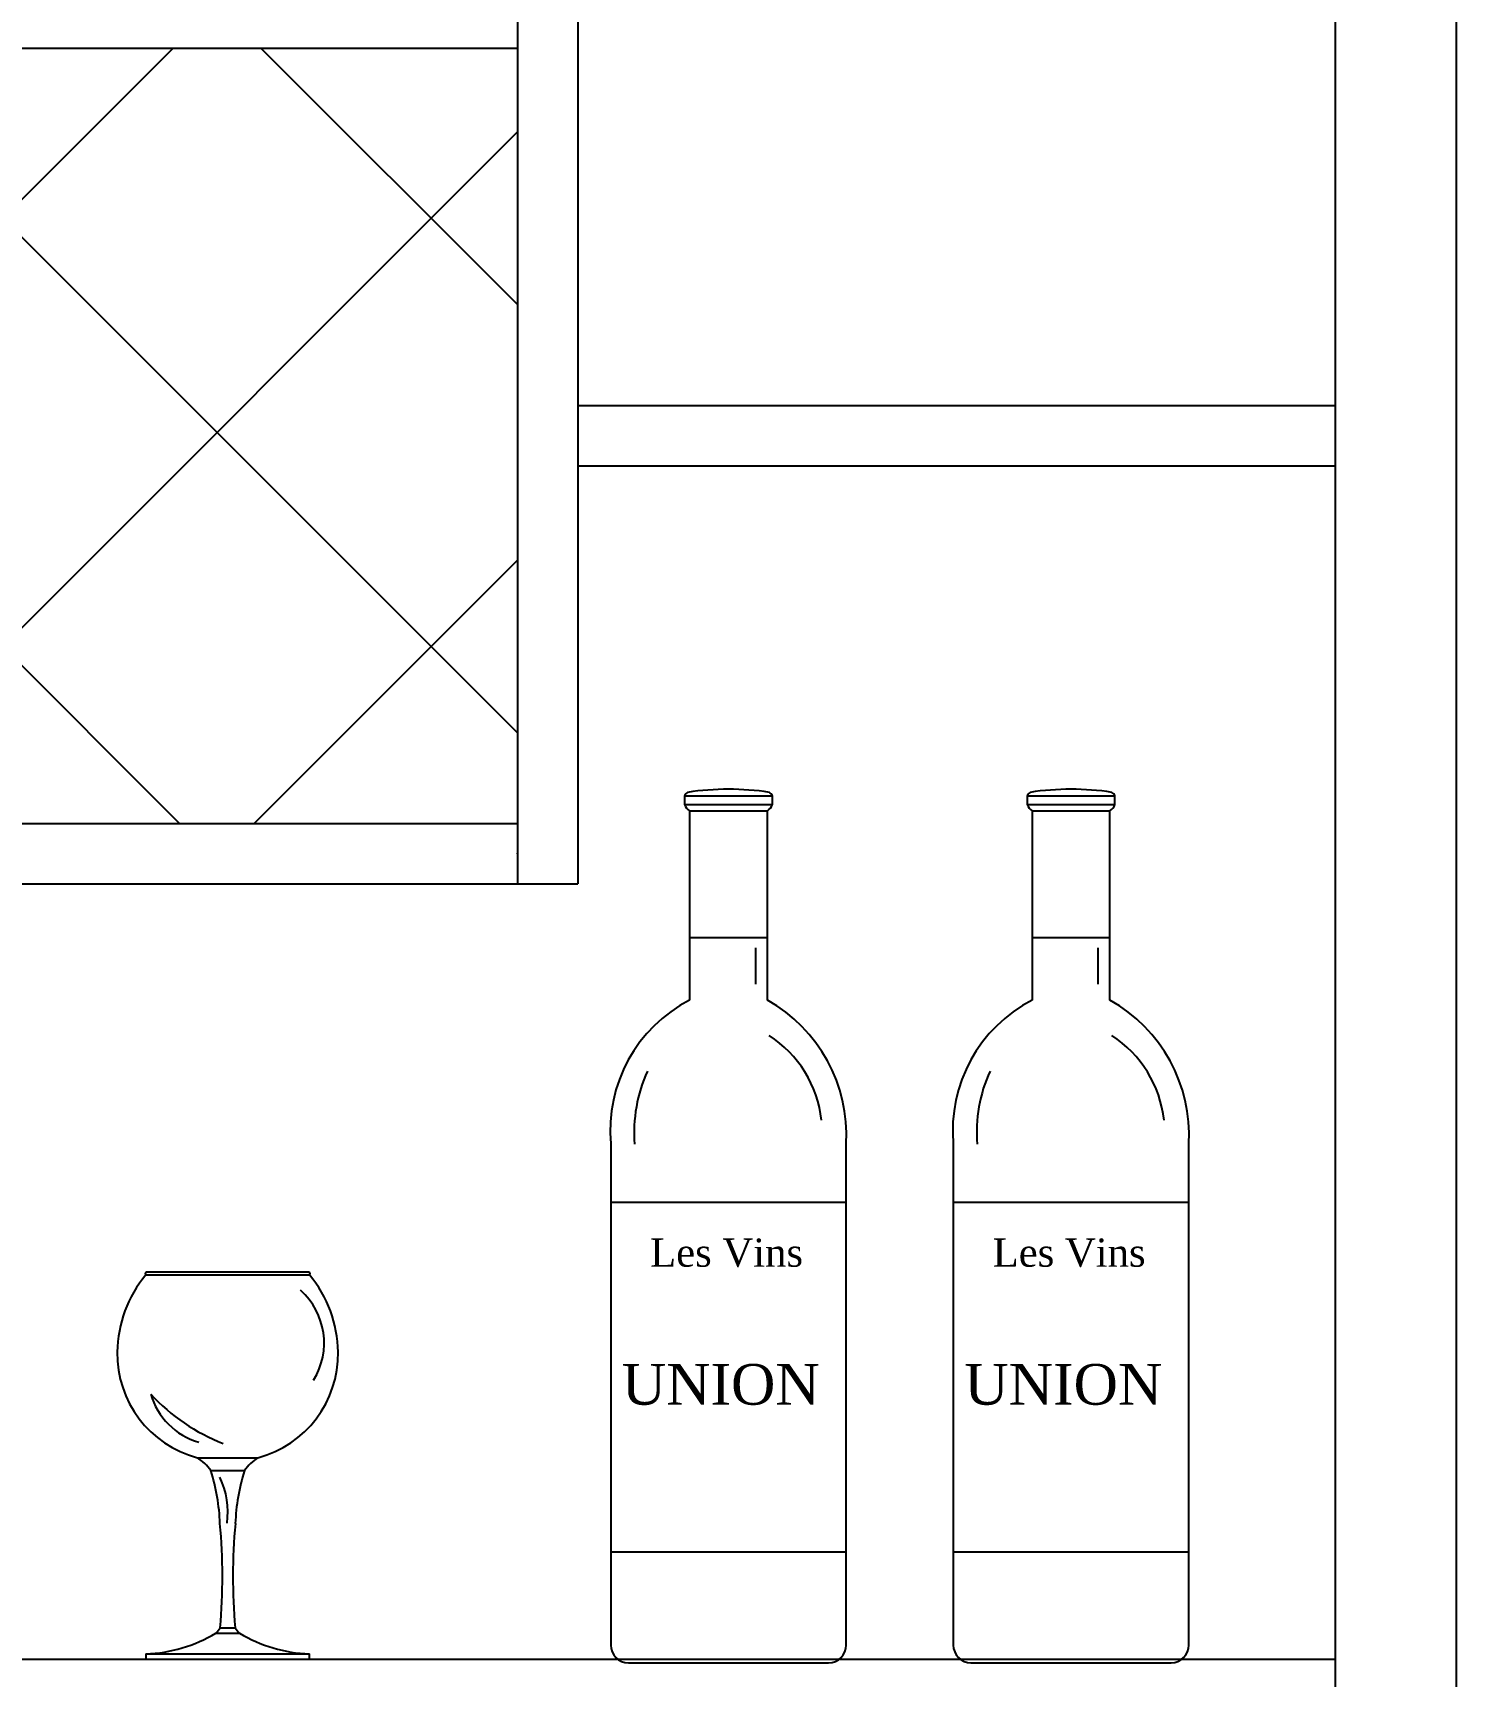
# Model space of a CAD drawing. Header units: millimetres. Extents: x 204800 to 233555, y -2285 to 8522.
# Drawn here: x 206881 to 207351, y 6129 to 6672 of the extents above; entities that cross this region are included whole.
import ezdxf

# ---------------------------------------------------------------- set-up
doc = ezdxf.new("R2010")
doc.units = ezdxf.units.MM
for name, color, linetype in [('DIM【标注】', 66, 'Continuous'), ('中线', 90, 'Continuous'), ('家具内线', 8, 'Continuous'), ('家具外线', 4, 'Continuous')]:
    doc.layers.add(name, color=color, linetype=linetype)
doc.styles.add('STYLE4', font='dutcheb.ttf')

# ---------------------------------------------------------------- blocks, each defined once
blk = doc.blocks.new('MK-ZS-0236')
at = {"layer": '中线', "color": 251}
for p, q in [((79626.08, 5419.64), (79572.01, 5419.64)), ((79572.05, 5293.64), (79572.05, 5291.84)), ((79572.05, 5291.84), (79626.05, 5291.84)), ((79626.05, 5291.84), (79626.05, 5293.64))]:
    blk.add_line(p, q, dxfattribs=at)
for centre, radius, start, end in [((79603.06, 5392.8), 40.46, 140.1216, 179.2874), ((79572.5, 5419.19), 0.666, 137.5296, 222.4704), ((79625.59, 5419.19), 0.666, 317.5296, 42.4704), ((79595.03, 5392.8), 40.46, 0.7126, 39.8784), ((79598, 5392.64), 35.4, 178.9279, 255.3402), ((79600.09, 5392.64), 35.4, 284.6598, 1.0721), ((79580.4, 5344.98), 15.95, 34.9716, 57.1762), ((79617.69, 5344.98), 15.95, 122.8238, 145.0284), ((79531.05, 5334.24), 65.51, 2.1076, 17.6726), ((79667.04, 5334.24), 65.51, 162.3274, 177.8924), ((79408.29, 5319.17), 189.03, 354.8579, 5.3059), ((79789.8, 5319.17), 189.03, 174.6941, 185.1421), ((79590.7, 5305.61), 6.77, 310.8049, 330.0109), ((79607.39, 5305.61), 6.77, 209.9891, 229.1951), ((79570.55, 5341.02), 47.41, 271.8133, 301.2283), ((79627.55, 5341.02), 47.41, 238.7717, 268.1867)]:
    blk.add_arc(centre, radius, start, end, dxfattribs=at)
at = {"layer": '家具内线', "color": 251}
for p, q in [((79572.01, 5418.74), (79626.08, 5418.74)), ((79589.04, 5358.39), (79609.05, 5358.39)), ((79593.47, 5354.12), (79604.63, 5354.12)), ((79596.56, 5302.22), (79601.53, 5302.22)), ((79595.12, 5300.48), (79602.97, 5300.48)), ((79572.05, 5293.64), (79626.05, 5293.64))]:
    blk.add_line(p, q, dxfattribs=at)
for centre, radius, start, end in [((79607.53, 5396.27), 23.37, 328.339, 48.1102), ((79620.86, 5422.97), 64.25, 222.7223, 248.7807), ((79595.72, 5385.63), 22.93, 195.8022, 254.2359), ((79572.18, 5340.36), 26.9, 352.3056, 25.4674)]:
    blk.add_arc(centre, radius, start, end, dxfattribs=at)
blk = doc.blocks.new('MK-ZS-0241')
at = {"layer": '中线', "color": 251}
for p, q in [((80539.58, 5580.95), (80539.58, 5578.05)), ((80568.6, 5578.05), (80568.6, 5580.95)), ((80541.24, 5576), (80541.24, 5513.52)), ((80566.94, 5513.52), (80566.94, 5576)), ((80515.21, 5466.04), (80515.21, 5300.56)), ((80592.97, 5300.56), (80592.97, 5466.04)), ((80521.04, 5294.73), (80587.14, 5294.73))]:
    blk.add_line(p, q, dxfattribs=at)
for centre, radius, start, end in [((80554.09, 5493.31), 89.83, 81.353, 98.647), ((80542.27, 5579.66), 2.98, 124.5256, 154.5104), ((80543.81, 5579.77), 4.56, 202.1218, 235.7021), ((80564.37, 5579.77), 4.56, 304.2979, 337.8782), ((80565.91, 5579.66), 2.98, 25.4896, 55.4744), ((80563.58, 5470.4), 48.56, 117.3857, 185.1473), ((80542.04, 5469), 51.01, 356.6841, 60.7828), ((80521.04, 5300.56), 5.83, 180, 270), ((80587.14, 5300.56), 5.83, 270, 0)]:
    blk.add_arc(centre, radius, start, end, dxfattribs=at)
at = {"layer": '家具内线', "color": 251}
for p, q in [((80539.58, 5580.95), (80568.6, 5580.95)), ((80539.58, 5578.05), (80568.6, 5578.05)), ((80541.24, 5576), (80566.94, 5576)), ((80541.24, 5534.14), (80566.94, 5534.14)), ((80562.99, 5530.76), (80562.99, 5518.8)), ((80515.21, 5446.84), (80592.97, 5446.84)), ((80515.21, 5331.34), (80592.97, 5331.34))]:
    blk.add_line(p, q, dxfattribs=at)
for centre, radius, start, end in [((80547.01, 5469.78), 38.01, 6.1873, 57.3658), ((80571.49, 5469.86), 48.56, 155.3748, 184.6681)]:
    blk.add_arc(centre, radius, start, end, dxfattribs=at)
at = {"layer": '家具内线', "color": 251, "style": 'STYLE4'}
for s, height, p in [('Les Vins ', 9.331, (80528.21, 5425.49)), ('UNION', 13.437, (80518.85, 5379.94))]:
    blk.add_text(s, height=height, dxfattribs=at).set_placement(p)

msp = doc.modelspace()

# ---------------------------------------------------------------- hatches: boundary and pattern name
at = {"layer": 'DIM【标注】', "ltscale": 6}
h = msp.add_hatch(dxfattribs=at)
h.set_pattern_fill('_USER', color=4, scale=100, angle=45, style=0, double=1, pattern_type=0)
h.set_pattern_definition([(45, (-426202.14, 2786600.9), (-70.710678, 70.710678), []), (135, (-426202.14, 2786600.9), (-70.710678, -70.710678), [])])
h.paths.add_polyline_path([(207040.54, 6410.86), (207040.54, 6666.86), (206410.54, 6666.86), (206410.54, 6410.86)])

# ---------------------------------------------------------------- linework, layer by layer
at = {"layer": 'DIM【标注】', "color": 4, "ltscale": 6}
for p, q in [((207350.54, 7248.86), (207350.54, 4848.86)), ((207310.54, 7228.86), (207310.54, 4928.86)), ((207040.54, 6686.86), (207040.54, 6390.86)), ((207060.54, 6686.86), (207060.54, 6390.86)), ((206410.54, 6666.86), (207040.54, 6666.86)), ((207060.54, 6548.86), (207310.54, 6548.86)), ((207060.54, 6528.86), (207310.54, 6528.86)), ((206410.54, 6410.86), (207040.54, 6410.86)), ((206410.54, 6390.86), (207060.54, 6390.86)), ((206660.54, 6134.86), (207310.54, 6134.86))]:
    msp.add_line(p, q, dxfattribs=at)
at = {"layer": 'DIM【标注】', "color": 4}
msp.add_point((207040.54, 6400.86), dxfattribs=at)

# ---------------------------------------------------------------- block references
at = {"layer": '家具外线'}
for name, p in [('MK-ZS-0241', (126556.16, 838.98)), ('MK-ZS-0241', (126669.28, 838.98)), ('MK-ZS-0236', (127345.82, 843.02))]:
    msp.add_blockref(name, p, dxfattribs=at)

doc.saveas('drawing.dxf')
